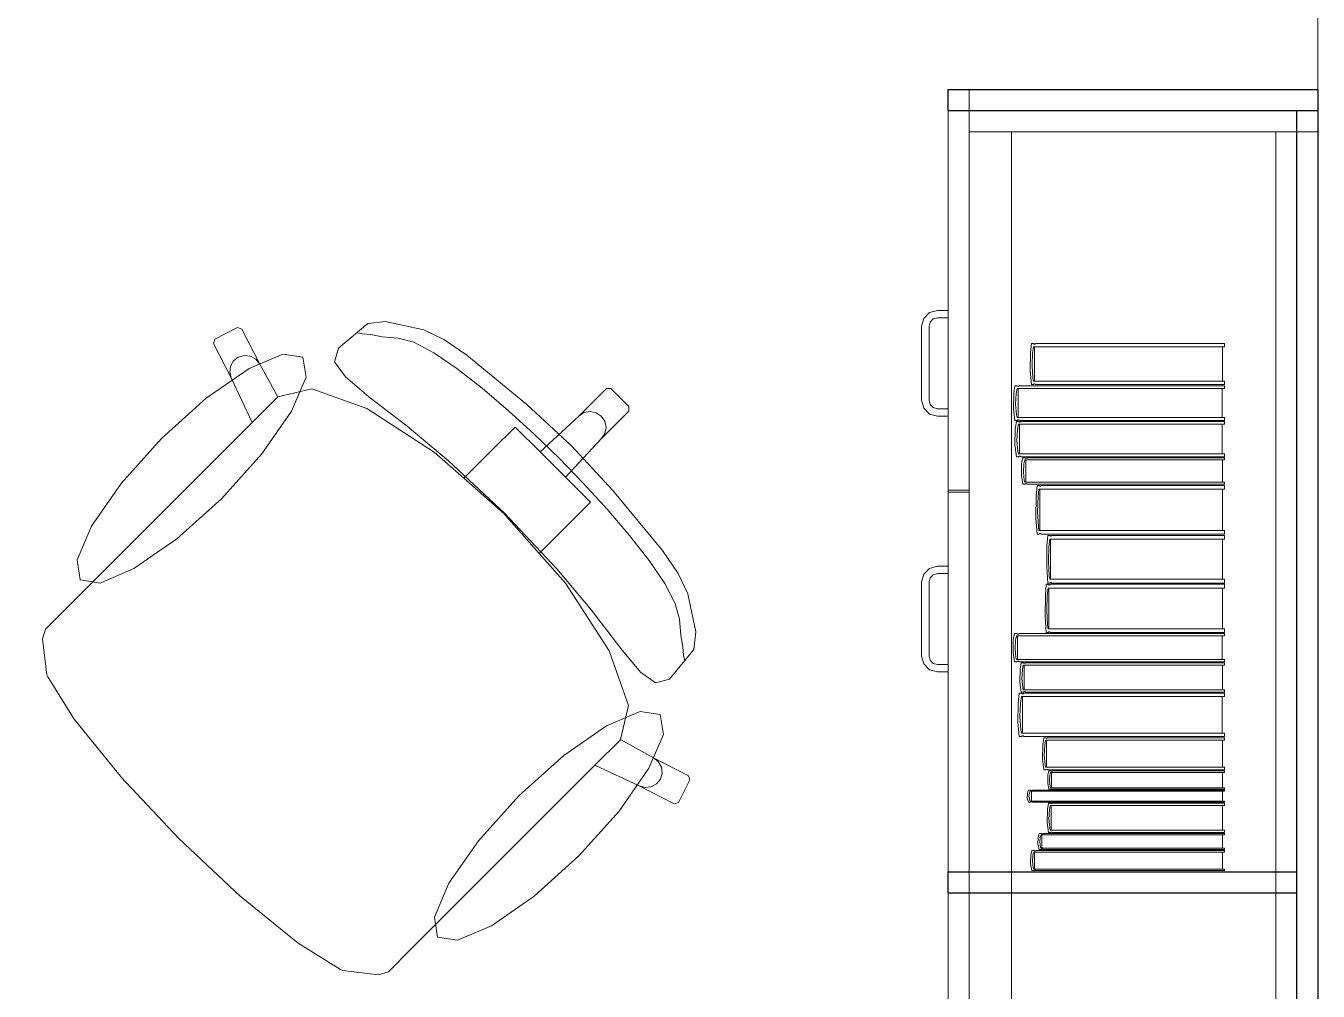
# Model space of a CAD drawing. Header units: inches. Extents: x -19 to 5698, y -728 to 92.
# Drawn here: x 405.848 to 407.07, y 13.286 to 14.199 of the extents above; entities that cross this region are included whole.
import ezdxf

# ---------------------------------------------------------------- set-up
doc = ezdxf.new("R2010")
doc.units = ezdxf.units.IN
doc.header["$MEASUREMENT"] = 0
doc.set_wipeout_variables(frame=1)
doc.linetypes.add('Wipeout_Contour', pattern=[1, 0, -1])
doc.layers.add('02 _ ARQ _ ZON _ Espacio.3D', color=7, linetype='Continuous')
doc.layers.add('Interior - Mobiliario', color=7, linetype='Continuous')

msp = doc.modelspace()

# ---------------------------------------------------------------- linework, layer by layer
at = {"layer": '02 _ ARQ _ ZON _ Espacio.3D', "color": 254, "linetype": 'Continuous', "lineweight": 0, "flags": 128}
msp.add_lwpolyline([(407.0701, 7.7), (407.0697, 17.15), (400.5701, 17.15), (400.5701, 16.5), (400.345, 16.5), (400.345, 8.1), (400.5701, 8.1), (400.5701, 7.7), (400.9701, 7.7), (400.97, 7.3509), (406.8701, 7.35), (406.8701, 7.7)], close=True, dxfattribs=at)
at = {"layer": 'Interior - Mobiliario', "color": 175, "linetype": 'Continuous', "lineweight": 13}
for p, q in [((407.05, 14.1188), (406.74, 14.1188)), ((406.74, 14.1188), (406.74, 12.6588)), ((407.05, 12.6588), (407.05, 14.1188)), ((406.78, 14.0988), (406.74, 14.0988)), ((407.03, 14.0988), (406.78, 14.0988)), ((406.697, 13.9223), (406.7025, 13.9278)), ((406.7025, 13.9278), (406.71, 13.9298)), ((406.71, 13.9228), (406.706, 13.9217)), ((406.71, 13.9298), (406.72, 13.9298)), ((406.72, 13.9228), (406.71, 13.9228)), ((406.72, 13.9298), (406.72, 13.9228)), ((406.0265, 13.9026), (406.0478, 13.9135)), ((406.0478, 13.9135), (406.0519, 13.9121)), ((406.0519, 13.9121), (406.0689, 13.879)), ((406.1433, 13.8941), (406.1711, 13.9173)), ((406.1711, 13.9173), (406.1879, 13.9192)), ((406.1879, 13.9192), (406.224, 13.9114)), ((406.224, 13.9114), (406.2432, 13.9024)), ((406.695, 13.9148), (406.697, 13.9223)), ((406.695, 13.8448), (406.695, 13.9148)), ((406.7031, 13.9188), (406.702, 13.9148)), ((406.702, 13.9148), (406.702, 13.8448)), ((406.706, 13.9217), (406.7031, 13.9188)), ((406.0252, 13.8986), (406.0265, 13.9026)), ((406.0422, 13.8655), (406.0252, 13.8986)), ((406.1658, 13.9077), (406.1613, 13.9085)), ((406.1739, 13.9069), (406.1658, 13.9077)), ((406.1846, 13.9048), (406.1739, 13.9069)), ((406.2, 13.9037), (406.1846, 13.9048)), ((406.2148, 13.8998), (406.2, 13.9037)), ((406.2336, 13.8898), (406.2148, 13.8998)), ((406.2432, 13.9024), (406.2649, 13.8875)), ((406.7989, 13.8985), (406.7979, 13.89)), ((406.8008, 13.8985), (406.7989, 13.8985)), ((406.8009, 13.8984), (406.8008, 13.8985)), ((406.8012, 13.8981), (406.8009, 13.8984)), ((406.8014, 13.898), (406.8012, 13.8981)), ((406.8017, 13.8979), (406.8014, 13.898)), ((406.8025, 13.8981), (406.8022, 13.8979)), ((406.8027, 13.8983), (406.8025, 13.8981)), ((406.8029, 13.8985), (406.8027, 13.8983)), ((406.9814, 13.8985), (406.8029, 13.8985)), ((406.9814, 13.8954), (406.9814, 13.8985)), ((406.0486, 13.8857), (406.0543, 13.8872)), ((406.0543, 13.8872), (406.0601, 13.8865)), ((406.0601, 13.8865), (406.0652, 13.8836)), ((406.1398, 13.8812), (406.1433, 13.8941)), ((406.2555, 13.875), (406.2336, 13.8898)), ((406.2649, 13.8875), (406.3216, 13.8407)), ((406.7979, 13.89), (406.7976, 13.8726)), ((406.7994, 13.8776), (406.7998, 13.8896)), ((406.7998, 13.8896), (406.8007, 13.8954)), ((406.8007, 13.8954), (406.9814, 13.8954)), ((406.8016, 13.8954), (406.8016, 13.8628)), ((406.802, 13.8979), (406.8017, 13.8979)), ((406.8022, 13.8979), (406.802, 13.8979)), ((406.9796, 13.8628), (406.9796, 13.8954)), ((406.0405, 13.8711), (406.0412, 13.877)), ((406.0412, 13.877), (406.044, 13.8821)), ((406.044, 13.8821), (406.0486, 13.8857)), ((406.0652, 13.8836), (406.0689, 13.879)), ((406.0689, 13.879), (406.0862, 13.848)), ((406.1499, 13.8669), (406.1398, 13.8812)), ((406.2793, 13.8564), (406.2555, 13.875)), ((406.8001, 13.8657), (406.7994, 13.8776)), ((406.0422, 13.8655), (406.0405, 13.8711)), ((406.0617, 13.8237), (406.0422, 13.8655)), ((406.1721, 13.8482), (406.1499, 13.8669)), ((406.7976, 13.8726), (406.7989, 13.8596)), ((406.8007, 13.8628), (406.8001, 13.8657)), ((406.9814, 13.8628), (406.8007, 13.8628)), ((406.9814, 13.8596), (406.9814, 13.8628)), ((406.0862, 13.848), (406.1181, 13.8555)), ((406.1181, 13.8555), (406.1701, 13.8371)), ((406.304, 13.8352), (406.2793, 13.8564)), ((406.3708, 13.8299), (406.3969, 13.8559)), ((406.3969, 13.8559), (406.4011, 13.8559)), ((406.4011, 13.8559), (406.4096, 13.8474)), ((406.7822, 13.8514), (406.7819, 13.8367)), ((406.7833, 13.8586), (406.7822, 13.8514)), ((406.7854, 13.8586), (406.7833, 13.8586)), ((406.7838, 13.841), (406.7843, 13.8511)), ((406.7843, 13.8511), (406.7853, 13.856)), ((406.7853, 13.856), (406.9814, 13.856)), ((406.7855, 13.8585), (406.7854, 13.8586)), ((406.7858, 13.8583), (406.7855, 13.8585)), ((406.7861, 13.8582), (406.7858, 13.8583)), ((406.7863, 13.8581), (406.7861, 13.8582)), ((406.7862, 13.856), (406.7862, 13.8284)), ((406.7866, 13.8581), (406.7863, 13.8581)), ((406.7869, 13.8582), (406.7866, 13.8581)), ((406.7872, 13.8583), (406.7869, 13.8582)), ((406.7875, 13.8585), (406.7872, 13.8583)), ((406.7876, 13.8586), (406.7875, 13.8585)), ((406.9814, 13.8586), (406.7876, 13.8586)), ((406.7989, 13.8596), (406.8008, 13.8596)), ((406.8008, 13.8596), (406.801, 13.8599)), ((406.801, 13.8599), (406.8012, 13.8601)), ((406.8012, 13.8601), (406.8015, 13.8602)), ((406.8015, 13.8602), (406.8017, 13.8603)), ((406.8017, 13.8603), (406.802, 13.8603)), ((406.802, 13.8603), (406.8023, 13.8602)), ((406.8023, 13.8602), (406.8025, 13.86)), ((406.8025, 13.86), (406.8028, 13.8598)), ((406.8028, 13.8598), (406.8029, 13.8596)), ((406.8029, 13.8596), (406.9814, 13.8596)), ((406.9794, 13.8284), (406.9794, 13.856)), ((406.9814, 13.856), (406.9814, 13.8586)), ((406.086, 13.848), (406.0617, 13.8237)), ((406.086, 13.848), (406.0862, 13.848)), ((406.1701, 13.8371), (406.2339, 13.7958)), ((406.2083, 13.8203), (406.1721, 13.8482)), ((406.3216, 13.8407), (406.3638, 13.8016)), ((406.4182, 13.8389), (406.4096, 13.8474)), ((406.4182, 13.8346), (406.4182, 13.8389)), ((406.697, 13.8373), (406.695, 13.8448)), ((406.7025, 13.8318), (406.697, 13.8373)), ((406.702, 13.8448), (406.7031, 13.8408)), ((406.7031, 13.8408), (406.706, 13.8379)), ((406.706, 13.8379), (406.71, 13.8368)), ((406.7847, 13.8309), (406.7838, 13.841)), ((406.3286, 13.8127), (406.304, 13.8352)), ((406.3342, 13.7959), (406.3708, 13.8299)), ((406.3708, 13.8299), (406.3756, 13.8331)), ((406.3756, 13.8331), (406.3814, 13.8342)), ((406.3814, 13.8342), (406.3871, 13.833)), ((406.3871, 13.833), (406.392, 13.8298)), ((406.3953, 13.8249), (406.392, 13.8298)), ((406.3921, 13.8085), (406.4182, 13.8346)), ((406.3965, 13.8191), (406.3953, 13.8249)), ((406.71, 13.8298), (406.7025, 13.8318)), ((406.71, 13.8368), (406.72, 13.8368)), ((406.72, 13.8298), (406.71, 13.8298)), ((406.72, 13.8368), (406.72, 13.8298)), ((406.7819, 13.8367), (406.7833, 13.8258)), ((406.7833, 13.8258), (406.7854, 13.8258)), ((406.7846, 13.8248), (406.7835, 13.8175)), ((406.7867, 13.8248), (406.7846, 13.8248)), ((406.7853, 13.8284), (406.7847, 13.8309)), ((406.9814, 13.8284), (406.7853, 13.8284)), ((406.7854, 13.8258), (406.7856, 13.826)), ((406.7856, 13.826), (406.7858, 13.8261)), ((406.7858, 13.8261), (406.7861, 13.8263)), ((406.7861, 13.8263), (406.7864, 13.8263)), ((406.7864, 13.8263), (406.7867, 13.8263)), ((406.7867, 13.8263), (406.787, 13.8262)), ((406.7868, 13.8247), (406.7867, 13.8248)), ((406.7871, 13.8244), (406.7868, 13.8247)), ((406.787, 13.8262), (406.7873, 13.8261)), ((406.7873, 13.8261), (406.7875, 13.8259)), ((406.7875, 13.8259), (406.7876, 13.8258)), ((406.7876, 13.8258), (406.9814, 13.8258)), ((406.7889, 13.8248), (406.7887, 13.8246)), ((406.9814, 13.8248), (406.7889, 13.8248)), ((406.9814, 13.8258), (406.9814, 13.8284)), ((406.9814, 13.8221), (406.9814, 13.8248)), ((405.9139, 13.6759), (406.0617, 13.8237)), ((406.2476, 13.7876), (406.2083, 13.8203)), ((406.2894, 13.7984), (406.3106, 13.8195)), ((406.3106, 13.8195), (406.3342, 13.7959)), ((406.3521, 13.7899), (406.3286, 13.8127)), ((406.3921, 13.8085), (406.3953, 13.8134)), ((406.3953, 13.8134), (406.3965, 13.8191)), ((406.7835, 13.8175), (406.7833, 13.8025)), ((406.7851, 13.8068), (406.7856, 13.8171)), ((406.7856, 13.8171), (406.7865, 13.8221)), ((406.7865, 13.8221), (406.9814, 13.8221)), ((406.7873, 13.8243), (406.7871, 13.8244)), ((406.7876, 13.8242), (406.7873, 13.8243)), ((406.7875, 13.8221), (406.7875, 13.7941)), ((406.7879, 13.8242), (406.7876, 13.8242)), ((406.7882, 13.8243), (406.7879, 13.8242)), ((406.7885, 13.8244), (406.7882, 13.8243)), ((406.7887, 13.8246), (406.7885, 13.8244)), ((406.9794, 13.7941), (406.9794, 13.8221)), ((406.3581, 13.772), (406.3921, 13.8085)), ((406.403, 13.7594), (406.3638, 13.8016)), ((406.7833, 13.8025), (406.7846, 13.7914)), ((406.786, 13.7966), (406.7851, 13.8068)), ((406.2339, 13.7958), (406.2621, 13.771)), ((406.2621, 13.771), (406.2894, 13.7984)), ((406.3342, 13.7959), (406.3462, 13.7839)), ((406.3521, 13.7899), (406.3749, 13.7664)), ((406.7846, 13.7914), (406.7867, 13.7914)), ((406.7865, 13.7941), (406.786, 13.7966)), ((406.9814, 13.7941), (406.7865, 13.7941)), ((406.7867, 13.7914), (406.7869, 13.7916)), ((406.7869, 13.7916), (406.7871, 13.7918)), ((406.7871, 13.7918), (406.7874, 13.7919)), ((406.7874, 13.7919), (406.7877, 13.7919)), ((406.7877, 13.7919), (406.788, 13.7919)), ((406.788, 13.7919), (406.7883, 13.7919)), ((406.7883, 13.7919), (406.7885, 13.7917)), ((406.7885, 13.7917), (406.7888, 13.7915)), ((406.7888, 13.7915), (406.7889, 13.7914)), ((406.7889, 13.7914), (406.9814, 13.7914)), ((406.7906, 13.7904), (406.7896, 13.7849)), ((406.7927, 13.7904), (406.7906, 13.7904)), ((406.7917, 13.7846), (406.7925, 13.7884)), ((406.7925, 13.7884), (406.9814, 13.7884)), ((406.7928, 13.7903), (406.7927, 13.7904)), ((406.793, 13.7901), (406.7928, 13.7903)), ((406.7933, 13.79), (406.793, 13.7901)), ((406.7936, 13.79), (406.7933, 13.79)), ((406.7935, 13.7884), (406.7935, 13.7673)), ((406.7939, 13.79), (406.7936, 13.79)), ((406.7941, 13.79), (406.7939, 13.79)), ((406.7944, 13.7901), (406.7941, 13.79)), ((406.7947, 13.7902), (406.7944, 13.7901)), ((406.7948, 13.7904), (406.7947, 13.7902)), ((406.9814, 13.7904), (406.7948, 13.7904)), ((406.9795, 13.7673), (406.9795, 13.7884)), ((406.9814, 13.7914), (406.9814, 13.7941)), ((406.9814, 13.7884), (406.9814, 13.7904)), ((406.3004, 13.7381), (406.2476, 13.7876)), ((406.3581, 13.772), (406.3462, 13.7839)), ((406.7896, 13.7849), (406.7893, 13.7737)), ((406.7912, 13.7769), (406.7917, 13.7846)), ((406.792, 13.7692), (406.7912, 13.7769)), ((406.2621, 13.771), (406.2999, 13.7377)), ((406.3818, 13.7484), (406.3581, 13.772)), ((406.3749, 13.7664), (406.3975, 13.7418)), ((406.7893, 13.7737), (406.7906, 13.7653)), ((406.7906, 13.7653), (406.7927, 13.7653)), ((406.7925, 13.7673), (406.792, 13.7692)), ((406.9814, 13.7673), (406.7925, 13.7673)), ((406.7927, 13.7653), (406.7929, 13.7655)), ((406.7929, 13.7655), (406.7931, 13.7656)), ((406.7931, 13.7656), (406.7934, 13.7657)), ((406.7934, 13.7657), (406.7936, 13.7657)), ((406.7936, 13.7657), (406.7939, 13.7657)), ((406.7939, 13.7657), (406.7942, 13.7657)), ((406.7942, 13.7657), (406.7945, 13.7656)), ((406.7945, 13.7656), (406.7947, 13.7654)), ((406.7947, 13.7654), (406.7948, 13.7653)), ((406.7948, 13.7653), (406.9814, 13.7653)), ((406.8042, 13.7643), (406.8032, 13.7542)), ((406.8061, 13.7643), (406.8042, 13.7643)), ((406.8062, 13.7641), (406.8061, 13.7643)), ((406.8064, 13.7639), (406.8062, 13.7641)), ((406.8067, 13.7637), (406.8064, 13.7639)), ((406.8069, 13.7636), (406.8067, 13.7637)), ((406.8072, 13.7636), (406.8069, 13.7636)), ((406.8075, 13.7636), (406.8072, 13.7636)), ((406.8077, 13.7638), (406.8075, 13.7636)), ((406.8079, 13.7641), (406.8077, 13.7638)), ((406.8081, 13.7643), (406.8079, 13.7641)), ((406.9814, 13.7643), (406.8081, 13.7643)), ((406.9814, 13.7653), (406.9814, 13.7673)), ((406.9814, 13.7606), (406.9814, 13.7643)), ((406.4498, 13.7027), (406.403, 13.7594)), ((406.72, 13.7598), (406.74, 13.7598)), ((406.72, 13.7578), (406.74, 13.7578)), ((406.8032, 13.7542), (406.803, 13.7335)), ((406.8047, 13.7394), (406.8051, 13.7537)), ((406.8051, 13.7537), (406.806, 13.7606)), ((406.806, 13.7606), (406.9814, 13.7606)), ((406.8068, 13.7606), (406.8068, 13.7217)), ((406.9796, 13.7217), (406.9796, 13.7606)), ((406.3606, 13.7272), (406.3818, 13.7484)), ((406.3975, 13.7418), (406.4186, 13.717)), ((406.8054, 13.7252), (406.8047, 13.7394)), ((406.3332, 13.6998), (406.2999, 13.7377)), ((406.3004, 13.7381), (406.3499, 13.6854)), ((406.3332, 13.6998), (406.3606, 13.7272)), ((406.803, 13.7335), (406.8042, 13.718)), ((406.4186, 13.717), (406.4372, 13.6932)), ((406.8042, 13.718), (406.8061, 13.718)), ((406.806, 13.7217), (406.8054, 13.7252)), ((406.9814, 13.7217), (406.806, 13.7217)), ((406.8061, 13.718), (406.8063, 13.7183)), ((406.8063, 13.7183), (406.8065, 13.7185)), ((406.8065, 13.7185), (406.8067, 13.7187)), ((406.8067, 13.7187), (406.807, 13.7188)), ((406.807, 13.7188), (406.8073, 13.7188)), ((406.8073, 13.7188), (406.8075, 13.7187)), ((406.8075, 13.7187), (406.8078, 13.7185)), ((406.8078, 13.7185), (406.808, 13.7182)), ((406.808, 13.7182), (406.8081, 13.718)), ((406.8081, 13.718), (406.9814, 13.718)), ((406.8145, 13.717), (406.8135, 13.7071)), ((406.8163, 13.717), (406.8145, 13.717)), ((406.8164, 13.7168), (406.8163, 13.717)), ((406.8166, 13.7166), (406.8164, 13.7168)), ((406.8168, 13.7164), (406.8166, 13.7166)), ((406.8171, 13.7163), (406.8168, 13.7164)), ((406.8173, 13.7163), (406.8171, 13.7163)), ((406.8175, 13.7163), (406.8173, 13.7163)), ((406.8178, 13.7165), (406.8175, 13.7163)), ((406.818, 13.7168), (406.8178, 13.7165)), ((406.8181, 13.717), (406.818, 13.7168)), ((406.9814, 13.717), (406.8181, 13.717)), ((406.9814, 13.718), (406.9814, 13.7217)), ((406.9814, 13.7134), (406.9814, 13.717)), ((406.4647, 13.681), (406.4498, 13.7027)), ((406.8135, 13.7071), (406.8133, 13.6868)), ((406.8149, 13.6927), (406.8154, 13.7066)), ((406.8154, 13.7066), (406.8161, 13.7134)), ((406.8161, 13.7134), (406.9814, 13.7134)), ((406.817, 13.7134), (406.817, 13.6754)), ((406.9797, 13.6754), (406.9797, 13.7134)), ((406.358, 13.6717), (406.3332, 13.6998)), ((406.4372, 13.6932), (406.4521, 13.6714)), ((406.8156, 13.6788), (406.8149, 13.6927)), ((406.3499, 13.6854), (406.3826, 13.6461)), ((406.4737, 13.6618), (406.4647, 13.681)), ((406.697, 13.6803), (406.695, 13.6728)), ((406.7025, 13.6858), (406.697, 13.6803)), ((406.71, 13.6878), (406.7025, 13.6858)), ((406.7031, 13.6768), (406.706, 13.6797)), ((406.706, 13.6797), (406.71, 13.6808)), ((406.72, 13.6878), (406.71, 13.6878)), ((406.71, 13.6808), (406.72, 13.6808)), ((406.72, 13.6808), (406.72, 13.6878)), ((406.8133, 13.6868), (406.8145, 13.6717)), ((406.8161, 13.6754), (406.8156, 13.6788)), ((405.8884, 13.6504), (405.9139, 13.6759)), ((406.3994, 13.6079), (406.358, 13.6717)), ((406.4521, 13.6714), (406.462, 13.6525)), ((406.695, 13.6728), (406.695, 13.6028)), ((406.702, 13.6728), (406.7031, 13.6768)), ((406.702, 13.6028), (406.702, 13.6728)), ((406.8129, 13.6707), (406.812, 13.6607)), ((406.8147, 13.6707), (406.8129, 13.6707)), ((406.8138, 13.6602), (406.8146, 13.6671)), ((406.8145, 13.6717), (406.8163, 13.6717)), ((406.8146, 13.6671), (406.9814, 13.6671)), ((406.8148, 13.6706), (406.8147, 13.6707)), ((406.815, 13.6703), (406.8148, 13.6706)), ((406.8153, 13.6701), (406.815, 13.6703)), ((406.8155, 13.67), (406.8153, 13.6701)), ((406.8154, 13.6671), (406.8154, 13.6287)), ((406.8158, 13.67), (406.8155, 13.67)), ((406.816, 13.6701), (406.8158, 13.67)), ((406.8162, 13.6702), (406.816, 13.6701)), ((406.9814, 13.6754), (406.8161, 13.6754)), ((406.8165, 13.6705), (406.8162, 13.6702)), ((406.8163, 13.6717), (406.8164, 13.672)), ((406.8164, 13.672), (406.8166, 13.6722)), ((406.8166, 13.6707), (406.8165, 13.6705)), ((406.8166, 13.6722), (406.8169, 13.6724)), ((406.9814, 13.6707), (406.8166, 13.6707)), ((406.8169, 13.6724), (406.8171, 13.6725)), ((406.8171, 13.6725), (406.8174, 13.6725)), ((406.8174, 13.6725), (406.8176, 13.6724)), ((406.8176, 13.6724), (406.8178, 13.6722)), ((406.8178, 13.6722), (406.818, 13.6719)), ((406.818, 13.6719), (406.8181, 13.6717)), ((406.8181, 13.6717), (406.9814, 13.6717)), ((406.9797, 13.6287), (406.9797, 13.6671)), ((406.9814, 13.6717), (406.9814, 13.6754)), ((406.9814, 13.6671), (406.9814, 13.6707)), ((406.4814, 13.6256), (406.4737, 13.6618)), ((406.812, 13.6607), (406.8118, 13.6403)), ((406.8134, 13.6462), (406.8138, 13.6602)), ((405.8664, 13.6284), (405.8884, 13.6504)), ((406.3826, 13.6461), (406.4105, 13.6099)), ((406.462, 13.6525), (406.4659, 13.6378)), ((406.8141, 13.6321), (406.8134, 13.6462)), ((406.4659, 13.6378), (406.4671, 13.6224)), ((406.8118, 13.6403), (406.8129, 13.625)), ((406.8146, 13.6287), (406.8141, 13.6321)), ((405.8636, 13.6191), (405.8664, 13.6284)), ((405.8675, 13.5852), (405.8636, 13.6191)), ((406.4671, 13.6224), (406.4691, 13.6116)), ((406.4795, 13.6089), (406.4814, 13.6256)), ((406.7817, 13.6182), (406.7815, 13.6063)), ((406.7828, 13.624), (406.7817, 13.6182)), ((406.785, 13.624), (406.7828, 13.624)), ((406.7834, 13.6097), (406.7839, 13.6179)), ((406.7839, 13.6179), (406.7848, 13.6219)), ((406.7848, 13.6219), (406.9814, 13.6219)), ((406.7851, 13.6239), (406.785, 13.624)), ((406.7853, 13.6237), (406.7851, 13.6239)), ((406.7856, 13.6236), (406.7853, 13.6237)), ((406.7859, 13.6236), (406.7856, 13.6236)), ((406.7858, 13.6219), (406.7858, 13.5996)), ((406.7862, 13.6236), (406.7859, 13.6236)), ((406.7865, 13.6236), (406.7862, 13.6236)), ((406.7867, 13.6237), (406.7865, 13.6236)), ((406.787, 13.6239), (406.7867, 13.6237)), ((406.7872, 13.624), (406.787, 13.6239)), ((406.9814, 13.624), (406.7872, 13.624)), ((406.8129, 13.625), (406.8147, 13.625)), ((406.9814, 13.6287), (406.8146, 13.6287)), ((406.8147, 13.625), (406.8149, 13.6253)), ((406.8149, 13.6253), (406.8151, 13.6255)), ((406.8151, 13.6255), (406.8153, 13.6257)), ((406.8153, 13.6257), (406.8156, 13.6258)), ((406.8156, 13.6258), (406.8158, 13.6258)), ((406.8158, 13.6258), (406.8161, 13.6257)), ((406.8161, 13.6257), (406.8163, 13.6255)), ((406.8163, 13.6255), (406.8165, 13.6252)), ((406.8165, 13.6252), (406.8166, 13.625)), ((406.8166, 13.625), (406.9814, 13.625)), ((406.9794, 13.5996), (406.9794, 13.6219)), ((406.9814, 13.625), (406.9814, 13.6287)), ((406.9814, 13.6219), (406.9814, 13.624)), ((406.4177, 13.5559), (406.3994, 13.6079)), ((406.4105, 13.6099), (406.4291, 13.5876)), ((406.4564, 13.581), (406.4795, 13.6089)), ((406.4691, 13.6116), (406.4699, 13.6036)), ((406.7815, 13.6063), (406.7828, 13.5974)), ((406.7842, 13.6016), (406.7834, 13.6097)), ((406.4699, 13.6036), (406.4707, 13.5991)), ((406.695, 13.6028), (406.697, 13.5953)), ((406.697, 13.5953), (406.7025, 13.5898)), ((406.7031, 13.5988), (406.702, 13.6028)), ((406.706, 13.5959), (406.7031, 13.5988)), ((406.71, 13.5948), (406.706, 13.5959)), ((406.72, 13.5948), (406.71, 13.5948)), ((406.72, 13.5878), (406.72, 13.5948)), ((406.7828, 13.5974), (406.785, 13.5974)), ((406.7848, 13.5996), (406.7842, 13.6016)), ((406.9814, 13.5996), (406.7848, 13.5996)), ((406.785, 13.5974), (406.7851, 13.5976)), ((406.7851, 13.5976), (406.7854, 13.5977)), ((406.7854, 13.5977), (406.7857, 13.5978)), ((406.7857, 13.5978), (406.786, 13.5979)), ((406.786, 13.5979), (406.7862, 13.5979)), ((406.7862, 13.5979), (406.7865, 13.5978)), ((406.7865, 13.5978), (406.7868, 13.5977)), ((406.7868, 13.5977), (406.7871, 13.5975)), ((406.7871, 13.5975), (406.7872, 13.5974)), ((406.7872, 13.5974), (406.9814, 13.5974)), ((406.7892, 13.5964), (406.7882, 13.5904)), ((406.7913, 13.5964), (406.7892, 13.5964)), ((406.7903, 13.5901), (406.7911, 13.5942)), ((406.7911, 13.5942), (406.9814, 13.5942)), ((406.7914, 13.5963), (406.7913, 13.5964)), ((406.7917, 13.5962), (406.7914, 13.5963)), ((406.7919, 13.596), (406.7917, 13.5962)), ((406.7922, 13.596), (406.7919, 13.596)), ((406.7921, 13.5942), (406.7921, 13.571)), ((406.7925, 13.596), (406.7922, 13.596)), ((406.7928, 13.596), (406.7925, 13.596)), ((406.793, 13.5961), (406.7928, 13.596)), ((406.7933, 13.5963), (406.793, 13.5961)), ((406.7934, 13.5964), (406.7933, 13.5963)), ((406.9814, 13.5964), (406.7934, 13.5964)), ((406.9795, 13.571), (406.9795, 13.5942)), ((406.9814, 13.5974), (406.9814, 13.5996)), ((406.9814, 13.5942), (406.9814, 13.5964)), ((405.8684, 13.5831), (405.8675, 13.5852)), ((405.8934, 13.543), (405.8684, 13.5831)), ((406.4291, 13.5876), (406.4434, 13.5776)), ((406.4434, 13.5776), (406.4564, 13.581)), ((406.7025, 13.5898), (406.71, 13.5878)), ((406.71, 13.5878), (406.72, 13.5878)), ((406.7882, 13.5904), (406.7879, 13.578)), ((406.7898, 13.5816), (406.7903, 13.5901)), ((406.7906, 13.5731), (406.7898, 13.5816)), ((406.7879, 13.578), (406.7892, 13.5688)), ((406.7892, 13.5688), (406.7913, 13.5688)), ((406.7911, 13.571), (406.7906, 13.5731)), ((406.9814, 13.571), (406.7911, 13.571)), ((406.7913, 13.5688), (406.7915, 13.5689)), ((406.7915, 13.5689), (406.7917, 13.5691)), ((406.7917, 13.5691), (406.792, 13.5692)), ((406.792, 13.5692), (406.7923, 13.5692)), ((406.7923, 13.5692), (406.7926, 13.5692)), ((406.7926, 13.5692), (406.7928, 13.5692)), ((406.7928, 13.5692), (406.7931, 13.569)), ((406.7931, 13.569), (406.7933, 13.5689)), ((406.7933, 13.5689), (406.7934, 13.5688)), ((406.7934, 13.5688), (406.9814, 13.5688)), ((406.9814, 13.5688), (406.9814, 13.571)), ((406.4103, 13.5239), (406.4177, 13.5559)), ((406.7863, 13.5587), (406.7861, 13.5403)), ((406.7874, 13.5678), (406.7863, 13.5587)), ((406.7895, 13.5678), (406.7874, 13.5678)), ((406.7879, 13.5457), (406.7884, 13.5583)), ((406.7884, 13.5583), (406.7893, 13.5645)), ((406.7893, 13.5645), (406.9814, 13.5645)), ((406.7896, 13.5676), (406.7895, 13.5678)), ((406.7898, 13.5674), (406.7896, 13.5676)), ((406.7901, 13.5672), (406.7898, 13.5674)), ((406.7904, 13.5671), (406.7901, 13.5672)), ((406.7903, 13.5645), (406.7903, 13.5299)), ((406.7907, 13.5671), (406.7904, 13.5671)), ((406.791, 13.5672), (406.7907, 13.5671)), ((406.7912, 13.5673), (406.791, 13.5672)), ((406.7915, 13.5675), (406.7912, 13.5673)), ((406.7916, 13.5678), (406.7915, 13.5675)), ((406.9814, 13.5678), (406.7916, 13.5678)), ((406.9794, 13.5299), (406.9794, 13.5645)), ((406.9814, 13.5645), (406.9814, 13.5678)), ((406.7887, 13.533), (406.7879, 13.5457)), ((405.9369, 13.4894), (405.8934, 13.543)), ((406.7861, 13.5403), (406.7874, 13.5266)), ((406.7893, 13.5299), (406.7887, 13.533)), ((406.4102, 13.5237), (406.386, 13.4995)), ((406.4102, 13.5237), (406.4103, 13.5239)), ((406.4413, 13.5066), (406.4103, 13.5239)), ((406.7874, 13.5266), (406.7895, 13.5266)), ((406.9814, 13.5299), (406.7893, 13.5299)), ((406.7895, 13.5266), (406.7897, 13.5269)), ((406.7897, 13.5269), (406.7899, 13.5271)), ((406.7899, 13.5271), (406.7902, 13.5272)), ((406.7902, 13.5272), (406.7905, 13.5273)), ((406.7905, 13.5273), (406.7907, 13.5273)), ((406.7907, 13.5273), (406.791, 13.5272)), ((406.791, 13.5272), (406.7913, 13.527)), ((406.7913, 13.527), (406.7915, 13.5268)), ((406.7915, 13.5268), (406.7916, 13.5266)), ((406.7916, 13.5266), (406.9814, 13.5266)), ((406.8105, 13.5256), (406.8096, 13.5189)), ((406.8123, 13.5256), (406.8105, 13.5256)), ((406.8114, 13.5186), (406.8122, 13.5232)), ((406.8122, 13.5232), (406.9814, 13.5232)), ((406.8124, 13.5255), (406.8123, 13.5256)), ((406.8127, 13.5253), (406.8124, 13.5255)), ((406.8129, 13.5252), (406.8127, 13.5253)), ((406.8131, 13.5251), (406.8129, 13.5252)), ((406.8134, 13.5251), (406.8131, 13.5251)), ((406.8131, 13.5232), (406.8131, 13.4976)), ((406.8136, 13.5252), (406.8134, 13.5251)), ((406.8139, 13.5253), (406.8136, 13.5252)), ((406.8141, 13.5255), (406.8139, 13.5253)), ((406.8142, 13.5256), (406.8141, 13.5255)), ((406.9814, 13.5256), (406.8142, 13.5256)), ((406.9797, 13.4976), (406.9797, 13.5232)), ((406.9814, 13.5266), (406.9814, 13.5299)), ((406.9814, 13.5232), (406.9814, 13.5256)), ((406.8096, 13.5189), (406.8093, 13.5053)), ((406.811, 13.5092), (406.8114, 13.5186)), ((406.8117, 13.4999), (406.811, 13.5092)), ((406.2381, 13.3516), (406.386, 13.4995)), ((406.386, 13.4995), (406.4277, 13.4799)), ((406.4459, 13.503), (406.4413, 13.5066)), ((406.4744, 13.4896), (406.4413, 13.5066)), ((406.4488, 13.4978), (406.4459, 13.503)), ((406.4495, 13.492), (406.4488, 13.4978)), ((406.8093, 13.5053), (406.8105, 13.4951)), ((406.8105, 13.4951), (406.8123, 13.4951)), ((406.8122, 13.4976), (406.8117, 13.4999)), ((406.9814, 13.4976), (406.8122, 13.4976)), ((406.8123, 13.4951), (406.8125, 13.4953)), ((406.8125, 13.4953), (406.8127, 13.4955)), ((406.8127, 13.4955), (406.8129, 13.4956)), ((406.8129, 13.4956), (406.8132, 13.4956)), ((406.8132, 13.4956), (406.8134, 13.4956)), ((406.8134, 13.4956), (406.8137, 13.4956)), ((406.8137, 13.4956), (406.8139, 13.4954)), ((406.8139, 13.4954), (406.8141, 13.4952)), ((406.8141, 13.4952), (406.8142, 13.4951)), ((406.8142, 13.4951), (406.9814, 13.4951)), ((406.9814, 13.4951), (406.9814, 13.4976)), ((405.9376, 13.4885), (405.9369, 13.4894)), ((405.9924, 13.4302), (405.9376, 13.4885)), ((406.4443, 13.4818), (406.4479, 13.4864)), ((406.4479, 13.4864), (406.4495, 13.492)), ((406.4649, 13.4642), (406.4757, 13.4856)), ((406.4757, 13.4856), (406.4744, 13.4896)), ((406.8145, 13.4903), (406.8143, 13.4826)), ((406.8143, 13.4826), (406.8154, 13.4768)), ((406.8154, 13.4941), (406.8145, 13.4903)), ((406.8172, 13.4941), (406.8154, 13.4941)), ((406.8158, 13.4848), (406.8163, 13.4901)), ((406.8165, 13.4795), (406.8158, 13.4848)), ((406.8163, 13.4901), (406.817, 13.4927)), ((406.817, 13.4927), (406.9814, 13.4927)), ((406.8173, 13.4941), (406.8172, 13.4941)), ((406.8175, 13.4939), (406.8173, 13.4941)), ((406.8177, 13.4939), (406.8175, 13.4939)), ((406.8179, 13.4938), (406.8177, 13.4939)), ((406.8182, 13.4938), (406.8179, 13.4938)), ((406.8179, 13.4927), (406.8179, 13.4782)), ((406.8184, 13.4939), (406.8182, 13.4938)), ((406.8187, 13.4939), (406.8184, 13.4939)), ((406.8189, 13.494), (406.8187, 13.4939)), ((406.819, 13.4941), (406.8189, 13.494)), ((406.9814, 13.4941), (406.819, 13.4941)), ((406.9797, 13.4782), (406.9797, 13.4927)), ((406.9814, 13.4927), (406.9814, 13.4941)), ((406.4277, 13.4799), (406.4334, 13.4783)), ((406.4277, 13.4799), (406.4608, 13.4629)), ((406.4334, 13.4783), (406.4392, 13.479)), ((406.4392, 13.479), (406.4443, 13.4818)), ((406.795, 13.4733), (406.7947, 13.4684)), ((406.796, 13.4758), (406.795, 13.4733)), ((406.798, 13.4758), (406.796, 13.4758)), ((406.7965, 13.4698), (406.797, 13.4732)), ((406.797, 13.4732), (406.7978, 13.4749)), ((406.7978, 13.4749), (406.9814, 13.4749)), ((406.7981, 13.4757), (406.798, 13.4758)), ((406.7983, 13.4757), (406.7981, 13.4757)), ((406.7986, 13.4756), (406.7983, 13.4757)), ((406.7989, 13.4756), (406.7986, 13.4756)), ((406.7988, 13.4749), (406.7988, 13.4656)), ((406.7991, 13.4756), (406.7989, 13.4756)), ((406.7994, 13.4756), (406.7991, 13.4756)), ((406.7997, 13.4756), (406.7994, 13.4756)), ((406.7999, 13.4757), (406.7997, 13.4756)), ((406.8001, 13.4758), (406.7999, 13.4757)), ((406.9814, 13.4758), (406.8001, 13.4758)), ((406.8154, 13.4768), (406.8172, 13.4768)), ((406.817, 13.4782), (406.8165, 13.4795)), ((406.9814, 13.4782), (406.817, 13.4782)), ((406.8172, 13.4768), (406.8173, 13.4769)), ((406.8173, 13.4769), (406.8175, 13.477)), ((406.8175, 13.477), (406.8178, 13.477)), ((406.8178, 13.477), (406.818, 13.4771)), ((406.818, 13.4771), (406.8182, 13.477)), ((406.8182, 13.477), (406.8185, 13.477)), ((406.8185, 13.477), (406.8187, 13.4769)), ((406.8187, 13.4769), (406.8189, 13.4768)), ((406.8189, 13.4768), (406.819, 13.4768)), ((406.819, 13.4768), (406.9814, 13.4768)), ((406.9795, 13.4656), (406.9795, 13.4749)), ((406.9814, 13.4768), (406.9814, 13.4782)), ((406.9814, 13.4749), (406.9814, 13.4758)), ((406.4608, 13.4629), (406.4649, 13.4642)), ((406.7947, 13.4684), (406.796, 13.4647)), ((406.796, 13.4647), (406.798, 13.4647)), ((406.7973, 13.4665), (406.7965, 13.4698)), ((406.7978, 13.4656), (406.7973, 13.4665)), ((406.9814, 13.4656), (406.7978, 13.4656)), ((406.798, 13.4647), (406.7981, 13.4648)), ((406.7981, 13.4648), (406.7984, 13.4649)), ((406.7984, 13.4649), (406.7986, 13.4649)), ((406.7986, 13.4649), (406.7989, 13.4649)), ((406.7989, 13.4649), (406.7992, 13.4649)), ((406.7992, 13.4649), (406.7995, 13.4649)), ((406.7995, 13.4649), (406.7997, 13.4649)), ((406.7997, 13.4649), (406.7999, 13.4648)), ((406.7999, 13.4648), (406.8001, 13.4647)), ((406.8001, 13.4647), (406.9814, 13.4647)), ((406.8149, 13.4637), (406.814, 13.4576)), ((406.8167, 13.4637), (406.8149, 13.4637)), ((406.8158, 13.4573), (406.8166, 13.4615)), ((406.8166, 13.4615), (406.9814, 13.4615)), ((406.8168, 13.4636), (406.8167, 13.4637)), ((406.817, 13.4635), (406.8168, 13.4636)), ((406.8172, 13.4634), (406.817, 13.4635)), ((406.8175, 13.4633), (406.8172, 13.4634)), ((406.8174, 13.4615), (406.8174, 13.4381)), ((406.8177, 13.4633), (406.8175, 13.4633)), ((406.818, 13.4633), (406.8177, 13.4633)), ((406.8182, 13.4634), (406.818, 13.4633)), ((406.8184, 13.4636), (406.8182, 13.4634)), ((406.8186, 13.4637), (406.8184, 13.4636)), ((406.9814, 13.4637), (406.8186, 13.4637)), ((406.9797, 13.4381), (406.9797, 13.4615)), ((406.9814, 13.4647), (406.9814, 13.4656)), ((406.9814, 13.4615), (406.9814, 13.4637)), ((406.814, 13.4576), (406.8138, 13.4452)), ((406.8154, 13.4488), (406.8158, 13.4573)), ((406.8161, 13.4402), (406.8154, 13.4488)), ((406.8062, 13.4349), (406.8053, 13.4316)), ((406.8081, 13.4349), (406.8062, 13.4349)), ((406.8072, 13.4314), (406.808, 13.4337)), ((406.808, 13.4337), (406.9814, 13.4337)), ((406.8082, 13.4348), (406.8081, 13.4349)), ((406.8084, 13.4347), (406.8082, 13.4348)), ((406.8087, 13.4347), (406.8084, 13.4347)), ((406.8089, 13.4346), (406.8087, 13.4347)), ((406.8088, 13.4337), (406.8088, 13.421)), ((406.8092, 13.4346), (406.8089, 13.4346)), ((406.8094, 13.4346), (406.8092, 13.4346)), ((406.8097, 13.4347), (406.8094, 13.4346)), ((406.8099, 13.4348), (406.8097, 13.4347)), ((406.8101, 13.4349), (406.8099, 13.4348)), ((406.9814, 13.4349), (406.8101, 13.4349)), ((406.8138, 13.4452), (406.8149, 13.4359)), ((406.8149, 13.4359), (406.8167, 13.4359)), ((406.8166, 13.4381), (406.8161, 13.4402)), ((406.9814, 13.4381), (406.8166, 13.4381)), ((406.8167, 13.4359), (406.8168, 13.436)), ((406.8168, 13.436), (406.8171, 13.4362)), ((406.8171, 13.4362), (406.8173, 13.4363)), ((406.8173, 13.4363), (406.8175, 13.4363)), ((406.8175, 13.4363), (406.8178, 13.4363)), ((406.8178, 13.4363), (406.818, 13.4363)), ((406.818, 13.4363), (406.8183, 13.4361)), ((406.8183, 13.4361), (406.8185, 13.436)), ((406.8185, 13.436), (406.8186, 13.4359)), ((406.8186, 13.4359), (406.9814, 13.4359)), ((406.9796, 13.421), (406.9796, 13.4337)), ((406.9814, 13.4359), (406.9814, 13.4381)), ((406.9814, 13.4337), (406.9814, 13.4349)), ((405.9924, 13.4302), (406.0508, 13.3754)), ((406.8053, 13.4316), (406.805, 13.4248)), ((406.805, 13.4248), (406.8062, 13.4197)), ((406.8067, 13.4267), (406.8072, 13.4314)), ((406.8075, 13.4221), (406.8067, 13.4267)), ((406.808, 13.421), (406.8075, 13.4221)), ((406.7982, 13.4146), (406.798, 13.4061)), ((406.7992, 13.4187), (406.7982, 13.4146)), ((406.8012, 13.4187), (406.7992, 13.4187)), ((406.7997, 13.4086), (406.8002, 13.4144)), ((406.8002, 13.4144), (406.801, 13.4172)), ((406.801, 13.4172), (406.9814, 13.4172)), ((406.8013, 13.4187), (406.8012, 13.4187)), ((406.8015, 13.4186), (406.8013, 13.4187)), ((406.8018, 13.4185), (406.8015, 13.4186)), ((406.802, 13.4184), (406.8018, 13.4185)), ((406.8023, 13.4184), (406.802, 13.4184)), ((406.8026, 13.4185), (406.8023, 13.4184)), ((406.8028, 13.4185), (406.8026, 13.4185)), ((406.803, 13.4186), (406.8028, 13.4185)), ((406.8032, 13.4187), (406.803, 13.4186)), ((406.9814, 13.4187), (406.8032, 13.4187)), ((406.8062, 13.4197), (406.8081, 13.4197)), ((406.9814, 13.421), (406.808, 13.421)), ((406.8081, 13.4197), (406.8083, 13.4198)), ((406.8083, 13.4198), (406.8085, 13.4199)), ((406.8085, 13.4199), (406.8087, 13.42)), ((406.8087, 13.42), (406.809, 13.42)), ((406.809, 13.42), (406.8093, 13.42)), ((406.8093, 13.42), (406.8095, 13.42)), ((406.8095, 13.42), (406.8097, 13.4199)), ((406.8097, 13.4199), (406.81, 13.4198)), ((406.81, 13.4198), (406.8101, 13.4197)), ((406.8101, 13.4197), (406.9814, 13.4197)), ((406.9814, 13.4197), (406.9814, 13.421)), ((406.9814, 13.4172), (406.9814, 13.4187)), ((406.0508, 13.3754), (406.0516, 13.3747)), ((406.0516, 13.3747), (406.1053, 13.3311)), ((406.2126, 13.3261), (406.2381, 13.3516)), ((406.1053, 13.3311), (406.1453, 13.3062)), ((406.1907, 13.3042), (406.2126, 13.3261)), ((406.1453, 13.3062), (406.1475, 13.3053)), ((406.1475, 13.3053), (406.1814, 13.3013)), ((406.1814, 13.3013), (406.1907, 13.3042))]:
    msp.add_line(p, q, dxfattribs=at)
at = {"layer": 'Interior - Mobiliario', "color": 175, "linetype": 'Continuous', "lineweight": 13, "flags": 128}
for points in [[(405.976, 13.8086), (406.0184, 13.8468), (406.0588, 13.8748), (406.0909, 13.8884), (406.1098, 13.8855), (406.1127, 13.8666), (406.0991, 13.8346), (406.071, 13.7942), (406.0329, 13.7517), (405.9904, 13.7136), (405.95, 13.6855), (405.918, 13.6719), (405.8991, 13.6748), (405.8962, 13.6937), (405.9098, 13.7258), (405.9378, 13.7662)], [(406.3709, 13.4137), (406.409, 13.4562), (406.4371, 13.4966), (406.4507, 13.5286), (406.4478, 13.5475), (406.4289, 13.5504), (406.3968, 13.5368), (406.3565, 13.5088), (406.314, 13.4706), (406.2758, 13.4281), (406.2478, 13.3878), (406.2342, 13.3557), (406.2371, 13.3368), (406.256, 13.3339), (406.288, 13.3475), (406.3284, 13.3756)]]:
    msp.add_lwpolyline(points, close=True, dxfattribs=at)

# ---------------------------------------------------------------- next in the draw order: wipeouts: each hides what was drawn before it
at = {"color": 254, "linetype": 'Wipeout_Contour', "lineweight": 0, "ltscale": 13012.594604}
msp.add_wipeout([(406.72, 13.3988), (406.72, 13.3788), (407.05, 13.3788), (407.05, 13.3988)], dxfattribs=at).dxf.layer = 'Interior - Mobiliario'

# ---------------------------------------------------------------- next in the draw order: linework, layer by layer
at = {"layer": 'Interior - Mobiliario', "color": 175, "linetype": 'Continuous', "lineweight": 13}
for p, q in [((406.74, 14.0988), (406.74, 12.6788)), ((406.78, 12.6788), (406.78, 14.0988)), ((407.03, 14.0988), (407.03, 12.6788)), ((406.72, 13.3988), (406.72, 13.7578)), ((406.74, 13.3988), (406.74, 13.7578)), ((406.8019, 13.4172), (406.8019, 13.4013)), ((406.9796, 13.4013), (406.9796, 13.4172)), ((407.05, 13.3988), (406.72, 13.3988)), ((406.72, 13.3988), (406.72, 13.3788)), ((406.72, 13.3988), (406.72, 13.3788)), ((406.72, 13.3988), (406.74, 13.3988)), ((406.798, 13.4061), (406.7992, 13.3998)), ((406.7992, 13.3998), (406.8012, 13.3998)), ((406.8005, 13.4027), (406.7997, 13.4086)), ((406.801, 13.4013), (406.8005, 13.4027)), ((406.9814, 13.4013), (406.801, 13.4013)), ((406.8012, 13.3998), (406.8013, 13.3999)), ((406.8013, 13.3999), (406.8016, 13.4)), ((406.8016, 13.4), (406.8018, 13.4001)), ((406.8018, 13.4001), (406.8021, 13.4001)), ((406.8021, 13.4001), (406.8024, 13.4001)), ((406.8024, 13.4001), (406.8026, 13.4001)), ((406.8026, 13.4001), (406.8029, 13.4)), ((406.8029, 13.4), (406.8031, 13.3999)), ((406.8031, 13.3999), (406.8032, 13.3998)), ((406.8032, 13.3998), (406.9814, 13.3998)), ((406.9814, 13.3998), (406.9814, 13.4013)), ((407.05, 13.3788), (407.05, 13.3988)), ((406.72, 13.3788), (407.05, 13.3788)), ((406.72, 13.3788), (406.72, 13.0198)), ((406.72, 13.3788), (406.74, 13.3788)), ((406.74, 13.3788), (406.74, 13.0198))]:
    msp.add_line(p, q, dxfattribs=at)
at = {"layer": 'Interior - Mobiliario', "color": 175, "linetype": 'Continuous', "lineweight": 30}
for p, q in [((406.72, 13.3988), (407.05, 13.3988)), ((406.72, 13.3788), (406.72, 13.3988)), ((407.05, 13.3788), (407.05, 13.3988)), ((406.72, 13.3788), (407.05, 13.3788))]:
    msp.add_line(p, q, dxfattribs=at)

# ---------------------------------------------------------------- next in the draw order: wipeouts: each hides what was drawn before it
at = {"color": 254, "linetype": 'Wipeout_Contour', "lineweight": 0, "ltscale": 13013.294924}
msp.add_wipeout([(407.05, 14.1188), (407.05, 12.6588), (407.07, 12.6588), (407.07, 14.1188)], dxfattribs=at).dxf.layer = 'Interior - Mobiliario'

# ---------------------------------------------------------------- next in the draw order: linework, layer by layer
at = {"layer": 'Interior - Mobiliario', "color": 175, "linetype": 'Continuous', "lineweight": 30}
for p, q in [((407.05, 14.1188), (407.07, 14.1188)), ((407.05, 12.6588), (407.05, 14.1188)), ((407.07, 12.6588), (407.07, 14.1188))]:
    msp.add_line(p, q, dxfattribs=at)
at = {"layer": 'Interior - Mobiliario', "color": 175, "linetype": 'Continuous', "lineweight": 13}
for p, q in [((407.07, 14.1188), (407.05, 14.1188)), ((407.05, 14.1188), (407.05, 12.6588)), ((407.07, 12.6588), (407.07, 14.1188)), ((407.07, 14.0988), (407.03, 14.0988)), ((407.07, 12.6788), (407.07, 14.0988)), ((407.05, 13.3988), (406.72, 13.3988)), ((407.05, 13.3788), (407.05, 13.3988)), ((406.72, 13.3788), (407.05, 13.3788))]:
    msp.add_line(p, q, dxfattribs=at)

# ---------------------------------------------------------------- next in the draw order: wipeouts: each hides what was drawn before it
at = {"color": 254, "linetype": 'Wipeout_Contour', "lineweight": 0, "ltscale": 13012.647122}
msp.add_wipeout([(406.72, 14.1388), (406.72, 14.1188), (407.07, 14.1188), (407.07, 14.1388)], dxfattribs=at).dxf.layer = 'Interior - Mobiliario'

# ---------------------------------------------------------------- next in the draw order: linework, layer by layer
at = {"layer": 'Interior - Mobiliario', "color": 175, "linetype": 'Continuous', "lineweight": 30}
for p, q in [((406.72, 14.1388), (407.07, 14.1388)), ((406.72, 14.1188), (406.72, 14.1388)), ((407.07, 14.1188), (407.07, 14.1388)), ((406.72, 14.1188), (407.07, 14.1188))]:
    msp.add_line(p, q, dxfattribs=at)
at = {"layer": 'Interior - Mobiliario', "color": 175, "linetype": 'Continuous', "lineweight": 13}
for p, q in [((407.07, 14.1388), (406.72, 14.1388)), ((406.72, 14.1388), (406.72, 14.1188)), ((406.72, 14.1388), (407.07, 14.1388)), ((406.72, 12.6388), (406.72, 14.1388)), ((407.07, 14.1388), (406.74, 14.1388)), ((406.74, 14.1388), (406.74, 14.0988)), ((407.07, 14.1188), (407.07, 14.1388)), ((407.07, 14.0988), (407.07, 14.1388)), ((407.07, 14.1388), (407.07, 12.6388)), ((406.72, 14.1188), (407.07, 14.1188)), ((407.07, 14.1188), (406.72, 14.1188)), ((406.72, 14.1188), (406.72, 12.6588)), ((407.05, 14.1188), (406.72, 14.1188)), ((406.72, 14.1188), (406.72, 12.6588)), ((406.72, 14.1188), (406.72, 13.7598)), ((406.72, 14.1188), (406.74, 14.1188)), ((407.05, 14.1188), (406.74, 14.1188)), ((406.74, 14.1188), (406.74, 12.6588)), ((407.05, 14.1188), (406.74, 14.1188)), ((406.74, 14.1188), (406.74, 12.6588)), ((406.74, 14.1188), (406.74, 13.7598)), ((407.05, 12.6588), (407.05, 14.1188)), ((407.05, 12.6588), (407.05, 14.1188)), ((407.05, 12.6588), (407.05, 14.1188)), ((407.07, 12.6588), (407.07, 14.1188))]:
    msp.add_line(p, q, dxfattribs=at)

doc.saveas('drawing.dxf')
